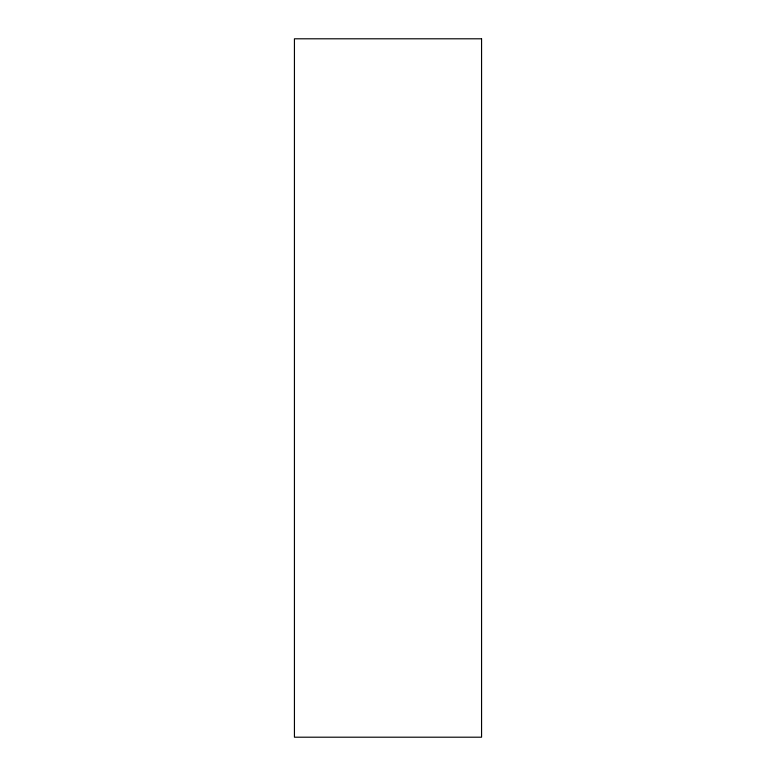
<?xml version="1.0" encoding="UTF-8"?>
<svg xmlns="http://www.w3.org/2000/svg" width="776" height="776" viewBox="0 0 776 776"><rect width="100%" height="100%" fill="white"/><g stroke="black" fill="none" stroke-linecap="round" stroke-linejoin="round"><path stroke-width="1.16" d="M481.566 38.8L294.434 38.8L294.434 737.2L481.566 737.2L481.566 38.8"/></g></svg>
